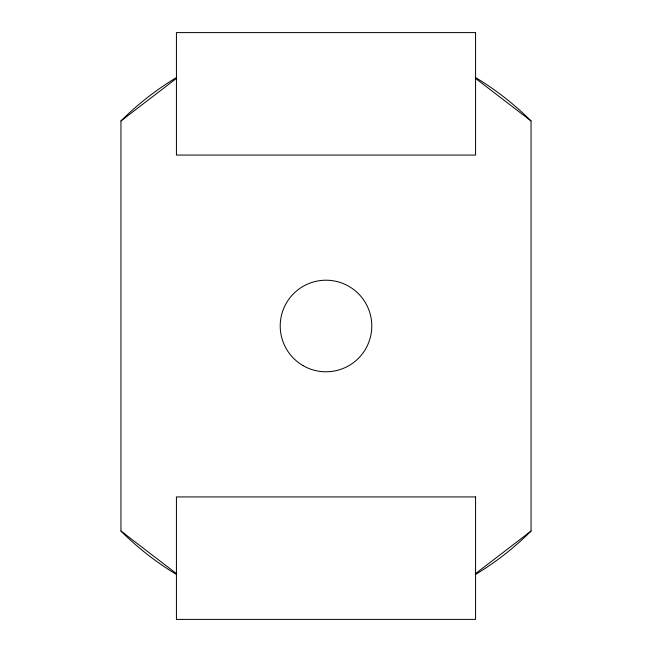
<?xml version="1.0" encoding="UTF-8"?>
<svg xmlns="http://www.w3.org/2000/svg" width="652" height="652" viewBox="0 0 652 652"><rect width="100%" height="100%" fill="white"/><g stroke="black" fill="none" stroke-linecap="round" stroke-linejoin="round"><path stroke-width="0.98" d="M176.692 574.583A289.977 289.977 0 0 1 120.954 531.046L120.954 120.954L176.431 78.387M475.569 573.613L531.046 531.046L531.046 120.954A289.977 289.977 0 0 0 475.308 77.417M475.569 78.387L531.046 120.954M120.954 531.046L176.431 573.613M531.046 531.046A289.977 289.977 0 0 1 475.308 574.583M120.954 120.954A289.977 289.977 0 0 1 176.692 77.417M475.569 32.6L176.431 32.6L176.431 155.07L475.569 155.07L475.569 32.6M475.569 496.93L176.431 496.93L176.431 619.4L475.569 619.4L475.569 496.93M303.107 365.65A45.787 45.787 0 0 0 371.787 326A45.787 45.787 0 0 0 303.107 286.35A45.787 45.787 0 0 0 303.107 365.65"/></g></svg>
